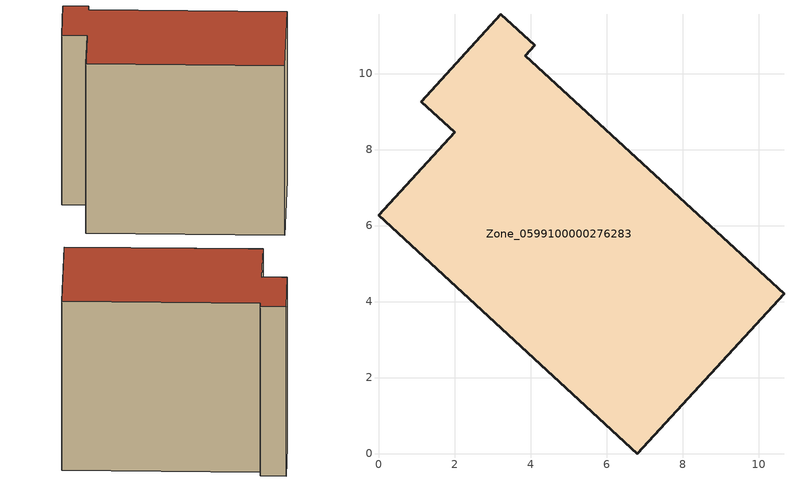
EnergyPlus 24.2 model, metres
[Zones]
Zone_0599100000276283
 floor ground (C_G): 2.01,8.45 1.13,9.26 3.22,11.55 4.11,10.74 3.86,10.46 10.67,4.2 6.81,0 0,6.27 z0
 wall outside (C_F): 6.81,0 10.67,4.2 3.86,10.46 4.11,10.74 3.22,11.55 1.13,9.26 2.01,8.45 0,6.27 6.81,0 z0:8.78
 roof outside (C_R): 1.13,9.26 2.01,8.45 0,6.27 6.81,0 10.67,4.2 3.86,10.46 4.11,10.74 3.22,11.55 z8.78
[BUILDING]
Pand.0599100000276283: North Axis=0; Terrain=City; Loads Convergence Tolerance Value=0.04; Temperature Convergence Tolerance Value=0.4; Solar Distribution=FullExterior; Maximum Number of Warmup Days=25; Minimum Number of Warmup Days=1
[Site:Location]
Rotterdam.The.Hague.AP_ZH_NLD Design_Conditions: Latitude=51.96; Longitude=4.45; Time Zone=1; Elevation=-4.5
[SITE:GROUNDTEMPERATURE:BUILDINGSURFACE]
18, 18, 18, 18, 18, 18, 18, 18, 18, 18, 18, 18
[MATERIAL] Thermal Absorptance=0.9; Solar Absorptance=0.7; Visible Absorptance=0.7
Name | Roughness | Thickness | Conductivity | Density | Specific Heat
G.TI.1975-1991 | MediumSmooth | 0.15 | 0.288461 | 540 | 1210
F.TI.1975-1991 | Rough | 0.3 | 0.230769 | 1920 | 840
R.TI.1975-1991 | MediumRough | 0.2 | 0.153846 | 1500 | 1000
[CONSTRUCTION]
C_G: G.TI.1975-1991
C_F: F.TI.1975-1991
C_R: R.TI.1975-1991
[ZONE]
Zone_0599100000276283: Type=1; Multiplier=1; Ceiling Height=Autocalculate; Volume=Autocalculate; Floor Area=autocalculate; Part of Total Floor Area=Yes
[ZONEINFILTRATION:DESIGNFLOWRATE]
Infil_Zone_0599100000276283: Zone or ZoneList or Space or SpaceList=Zone_0599100000276283; Schedule=AlwaysOn; Design Flow Rate Calculation Method=Flow/Area; Flow Rate per Floor Area=0.003; Constant Term Coefficient=1; Temperature Term Coefficient=0; Velocity Term Coefficient=0; Velocity Squared Term Coefficient=0
[HVACTEMPLATE:ZONE:IDEALLOADSAIRSYSTEM]
Zone_0599100000276283: Maximum Heating Supply Air Temperature=50; Minimum Cooling Supply Air Temperature=13; Maximum Heating Supply Air Humidity Ratio=0.0156; Minimum Cooling Supply Air Humidity Ratio=0.0077; Heating Limit=NoLimit; Cooling Limit=NoLimit; Dehumidification Control Type=ConstantSensibleHeatRatio; Cooling Sensible Heat Ratio=0.7; Dehumidification Setpoint=60; Humidification Control Type=None; Humidification Setpoint=30; Outdoor Air Method=None; Outdoor Air Flow Rate per Person=0.00944; Outdoor Air Flow Rate per Zone Floor Area=0; Outdoor Air Flow Rate per Zone=0; Demand Controlled Ventilation Type=None; Outdoor Air Economizer Type=NoEconomizer; Heat Recovery Type=None; Sensible Heat Recovery Effectiveness=0.7; Latent Heat Recovery Effectiveness=0.65
[ZONECONTROL:THERMOSTAT]
ThermostatControl_Zone_0599100000276283: Zone or ZoneList=Zone_0599100000276283; Control Type Schedule=DualSetpointControlType; Control 1=Thermostat_Zone_0599100000276283; Temperature Difference Between Cutout And Setpoint=0
[THERMOSTATSETPOINT:DUALSETPOINT]
Thermostat_Zone_0599100000276283: Heating Setpoint Temperature Schedule=HeatingSetpoint_Zone_0599100000276283; Cooling Setpoint Temperature Schedule=CoolingSetpoint_Zone_0599100000276283
[SCHEDULE:COMPACT]
HeatingSetpoint_Zone_0599100000276283: Through: 12/31, For: AllDays, Until: 24:00, 21
CoolingSetpoint_Zone_0599100000276283: Through: 12/31, For: AllDays, Until: 24:00, 24
DualSetpointControlType: Through: 12/31, For: AllDays, Until: 24:00, 4
AlwaysOn: Through: 12/31, For: AllDays, Until: 24:00, 1
